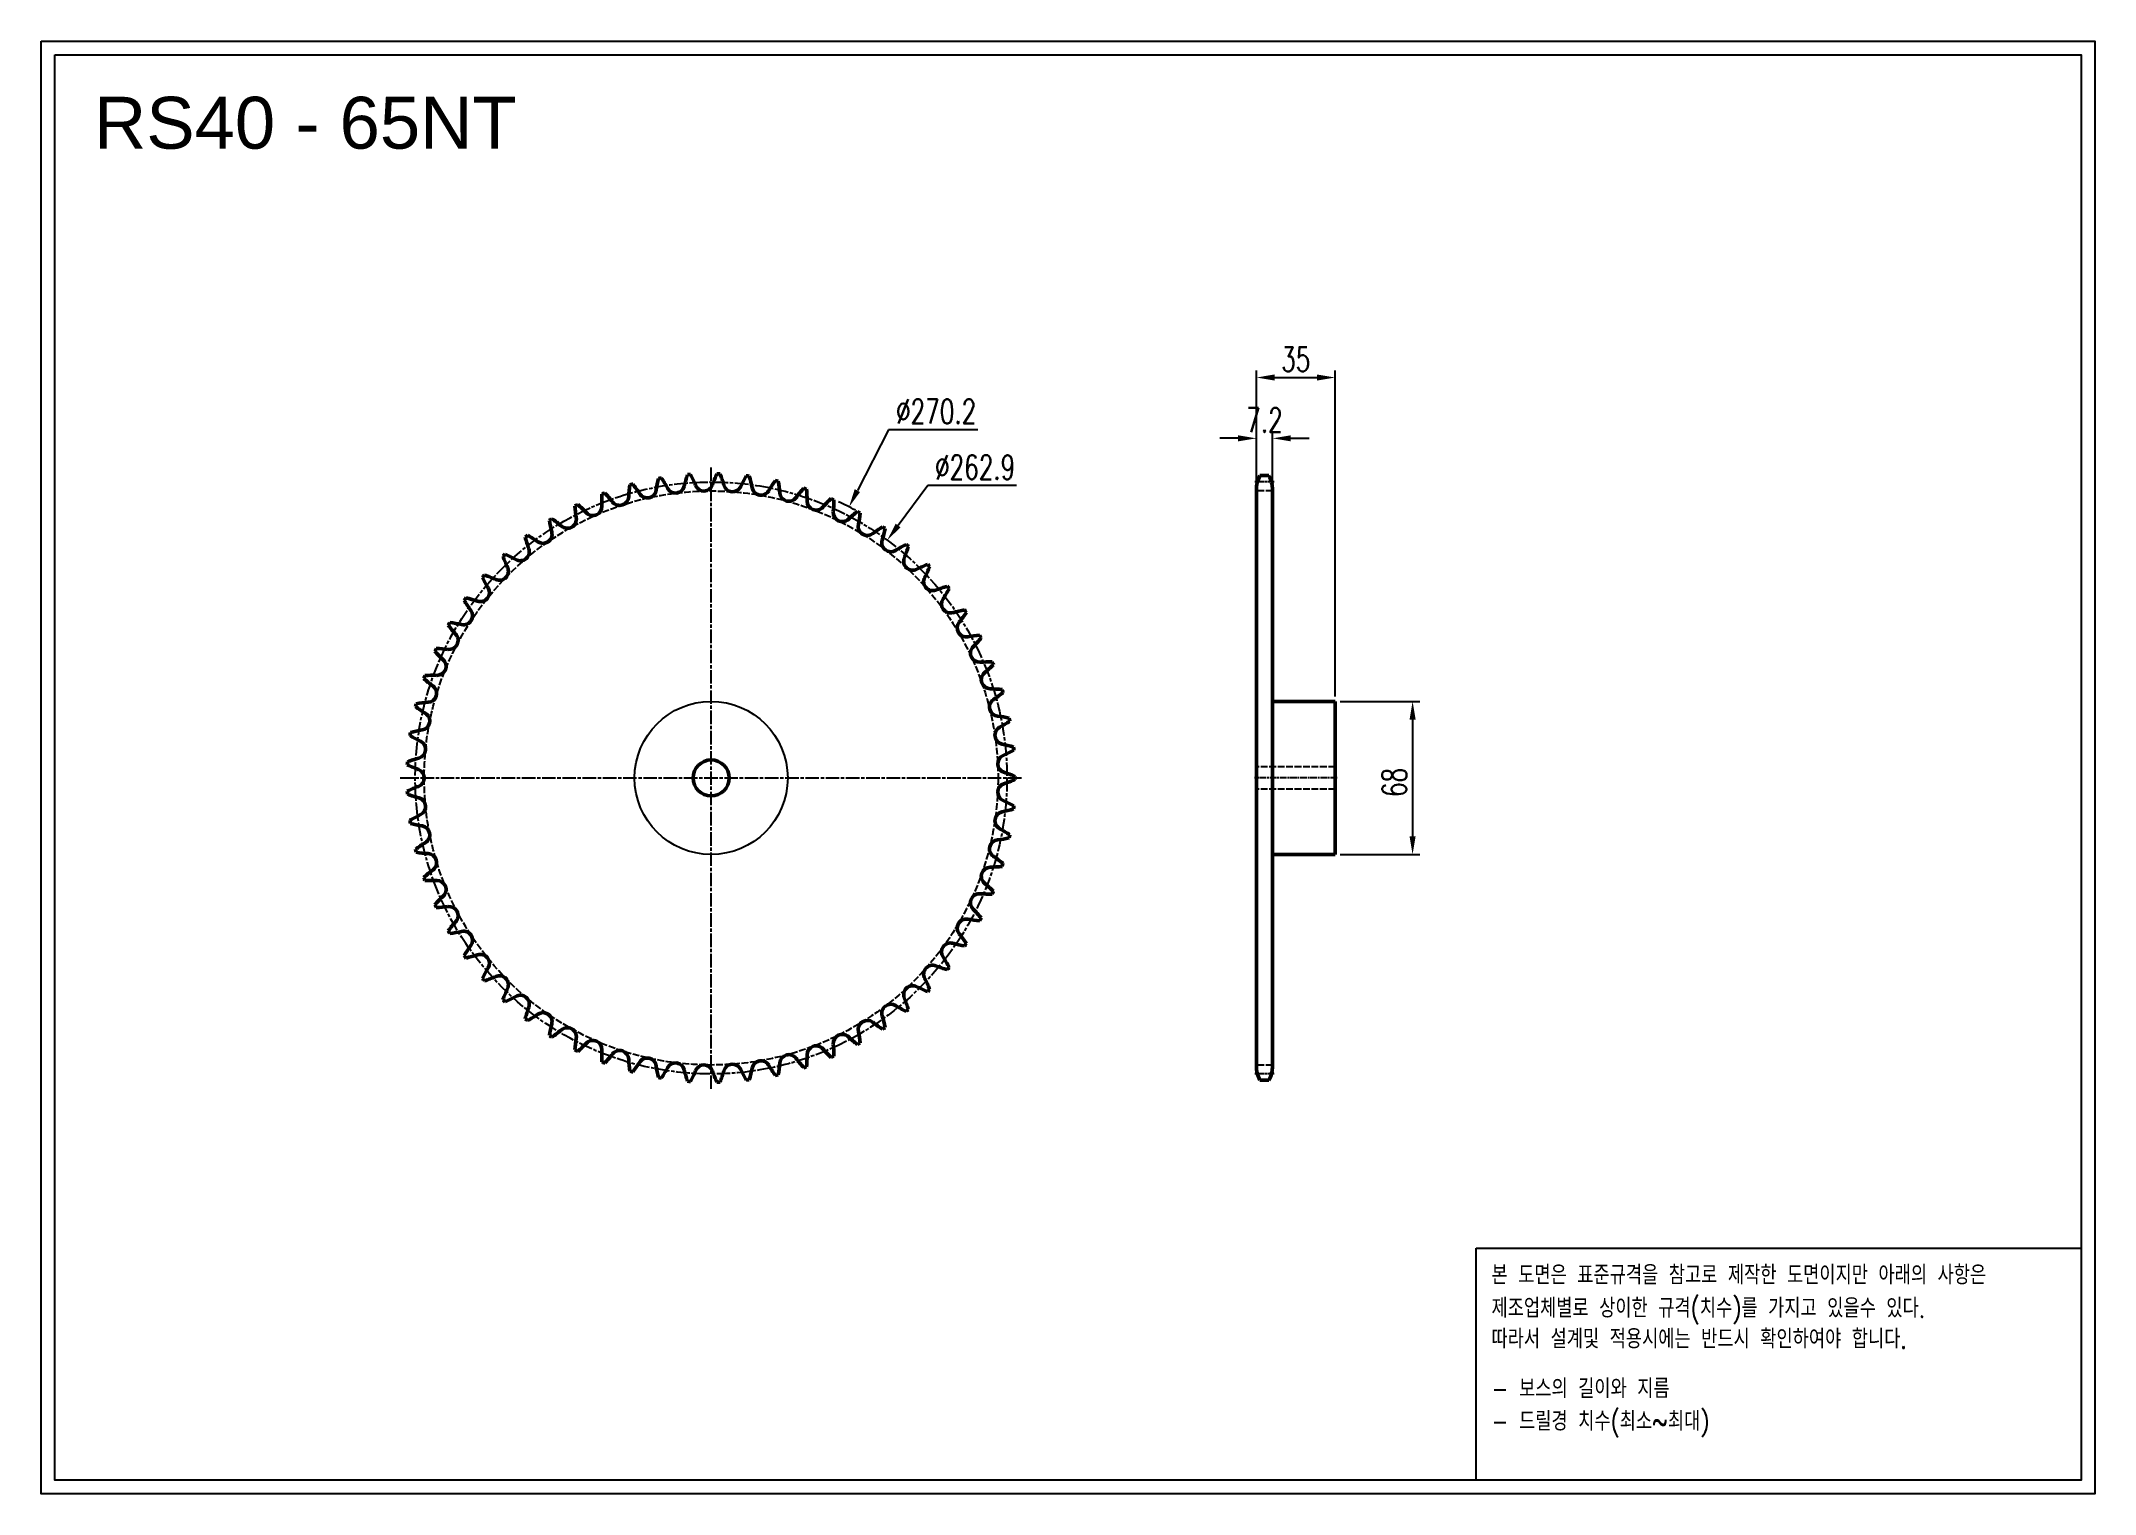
# Model space of a CAD drawing. Header units: millimetres. Extents: x -16129 to -15216, y 3585 to 4231.
import ezdxf

# ---------------------------------------------------------------- set-up
doc = ezdxf.new("R2010")
doc.units = ezdxf.units.MM
for name, pattern in [('AM_ISO02W050', [7.5, 6, -1.5]), ('AM_ISO02W050x2', [3.75, 3, -0.75]), ('AM_ISO08W050', [18, 12, -1.5, 3, -1.5]), ('AM_ISO08W050x2', [9, 6, -0.75, 1.5, -0.75])]:
    doc.linetypes.add(name, pattern=pattern)
for name, color, linetype, lineweight in [('AM_0N', 7, 'Continuous', 50), ('AM_3N', 6, 'AM_ISO02W050', 25), ('AM_7', 4, 'AM_ISO08W050', 25), ('AM_7N', 4, 'AM_ISO08W050', 25)]:
    doc.layers.add(name, color=color, linetype=linetype, lineweight=lineweight)
doc.layers.add('S-DIM', color=7, linetype='Continuous')
doc.styles.add('HAN', font='ROMANS.shx', dxfattribs={"width": 0.7, "bigfont": 'whgtxt.shx'})
doc.styles.add('HSG', font='SIMPLEX.shx', dxfattribs={"width": 0.7, "bigfont": 'HSG.shx'})
doc.styles.get("Standard").update_dxf_attribs({"font": 'arial.ttf'})
doc.dimstyles.new('APP23', dxfattribs={"dimscale": 4.5, "dimtxt": 2.4, "dimasz": 1.8, "dimexe": 0.7, "dimexo": 0.5, "dimgap": 0.6, "dimtad": 1, "dimtoh": 1, "dimdec": 1, "dimrnd": 0.01, "dimzin": 9, "dimdsep": 46, "dimtxsty": 'HSG', "dimcen": 0, "dimclrd": 1, "dimclre": 1, "dimclrt": 256, "dimazin": 2, "dimtp": 1, "dimtm": 1, "dimtfac": 0.5, "dimtdec": 1, "dimtix": 1, "dimtofl": 0, "dimtmove": 0, "dimatfit": 3, "dimfxl": 0, "dimtvp": 1, "dimtolj": 2, "dimlwd": -1, "dimlwe": -1, "dimarcsym": 0})

# ---------------------------------------------------------------- blocks, each defined once
blk = doc.blocks.new('*D1')
at = {"layer": 'Defpoints', "color": 0, "transparency": 16777216}
for p in [(-15769.6, 4023.75), (-15892.18, 3782.97)]:
    blk.add_point(p, dxfattribs=at)
at = {"layer": 'S-DIM', "color": 1, "transparency": 16777216}
for p, q in [((-15752.17, 4058), (-15765.93, 4030.97)), ((-15712.39, 4058), (-15752.17, 4058))]:
    blk.add_line(p, q, dxfattribs=at)
blk.add_arc((-15830.89, 3903.36), 135.09, 61.68495, 65.21909, dxfattribs=at)
blk.add_solid([(-15767.13, 4031.58), (-15764.73, 4030.35), (-15769.6, 4023.75)], dxfattribs=at)
at = {"layer": 'S-DIM', "transparency": 16777216, "insert": (-15730.93, 4066.1), "char_height": 10.8, "attachment_point": 5, "style": 'HSG'}
blk.add_mtext('\\A2;∅270.2', dxfattribs=at)
blk = doc.blocks.new('*D2')
at = {"layer": 'Defpoints', "color": 0, "transparency": 16777216}
for p in [(-15752.64, 4008.96), (-15909.14, 3797.75)]:
    blk.add_point(p, dxfattribs=at)
at = {"layer": 'S-DIM', "color": 1, "transparency": 16777216}
for p, q in [((-15734.68, 4033.21), (-15747.82, 4015.47)), ((-15695.26, 4033.21), (-15734.68, 4033.21))]:
    blk.add_line(p, q, dxfattribs=at)
blk.add_solid([(-15748.91, 4016.27), (-15746.74, 4014.67), (-15752.64, 4008.96)], dxfattribs=at)
at = {"layer": 'S-DIM', "transparency": 16777216, "insert": (-15713.62, 4041.31), "char_height": 10.8, "attachment_point": 5, "style": 'HSG'}
blk.add_mtext('\\A2;∅262.9', dxfattribs=at)
blk = doc.blocks.new('*D3')
at = {"layer": 'Defpoints', "color": 0, "transparency": 16777216}
for p in [(-15581.48, 4054.18), (-15588.68, 4030.82), (-15581.48, 4030.82)]:
    blk.add_point(p, dxfattribs=at)
at = {"layer": 'S-DIM', "color": 1, "transparency": 16777216}
for p, q in [((-15596.78, 4054.18), (-15604.88, 4054.18)), ((-15588.68, 4033.07), (-15588.68, 4057.33)), ((-15581.48, 4033.07), (-15581.48, 4057.33)), ((-15573.38, 4054.18), (-15565.28, 4054.18))]:
    blk.add_line(p, q, dxfattribs=at)
for points in [[(-15596.78, 4055.53), (-15596.78, 4052.83), (-15588.68, 4054.18)], [(-15573.38, 4055.53), (-15573.38, 4052.83), (-15581.48, 4054.18)]]:
    blk.add_solid(points, dxfattribs=at)
at = {"layer": 'S-DIM', "transparency": 16777216, "insert": (-15585.08, 4062.28), "char_height": 10.8, "attachment_point": 5, "style": 'HSG'}
blk.add_mtext('\\A2;7.2', dxfattribs=at)
blk = doc.blocks.new('*D4')
at = {"layer": 'Defpoints', "color": 0, "transparency": 16777216}
for p in [(-15553.68, 4081.18), (-15588.68, 4030.82), (-15553.68, 3937.36)]:
    blk.add_point(p, dxfattribs=at)
at = {"layer": 'S-DIM', "color": 1, "transparency": 16777216}
for p, q in [((-15588.68, 4033.07), (-15588.68, 4084.33)), ((-15580.58, 4081.18), (-15561.78, 4081.18)), ((-15553.68, 3939.61), (-15553.68, 4084.33))]:
    blk.add_line(p, q, dxfattribs=at)
for points in [[(-15580.58, 4082.53), (-15580.58, 4079.83), (-15588.68, 4081.18)], [(-15561.78, 4082.53), (-15561.78, 4079.83), (-15553.68, 4081.18)]]:
    blk.add_solid(points, dxfattribs=at)
at = {"layer": 'S-DIM', "transparency": 16777216, "insert": (-15571.18, 4089.28), "char_height": 10.8, "attachment_point": 5, "style": 'HSG'}
blk.add_mtext('\\A2;35', dxfattribs=at)
blk = doc.blocks.new('*D5')
at = {"layer": 'Defpoints', "color": 0, "transparency": 16777216}
for p in [(-15553.68, 3937.36), (-15553.68, 3869.36), (-15519.27, 3869.36)]:
    blk.add_point(p, dxfattribs=at)
at = {"layer": 'S-DIM', "color": 1, "transparency": 16777216}
for p, q in [((-15551.43, 3937.36), (-15516.12, 3937.36)), ((-15519.27, 3929.26), (-15519.27, 3877.46)), ((-15551.43, 3869.36), (-15516.12, 3869.36))]:
    blk.add_line(p, q, dxfattribs=at)
for points in [[(-15520.62, 3929.26), (-15517.92, 3929.26), (-15519.27, 3937.36)], [(-15520.62, 3877.46), (-15517.92, 3877.46), (-15519.27, 3869.36)]]:
    blk.add_solid(points, dxfattribs=at)
at = {"layer": 'S-DIM', "transparency": 16777216, "insert": (-15527.37, 3901.39), "char_height": 10.8, "attachment_point": 5, "rotation": 90, "style": 'HSG'}
blk.add_mtext('\\A2;68', dxfattribs=at)
blk = doc.blocks.new('notice1')
at = {"color": 4}
blk.add_lwpolyline([(-22142.12, 1735.9), (-22053.8, 1735.9), (-22053.8, 1702.07), (-22142.12, 1702.07)], close=True, dxfattribs=at)
at = {"color": 4, "style": 'HAN', "width": 0.8}
for s, p in [('본 도면은 표준규격을 참고로 제작한 도면이지만 아래의 사항은', (-22139.9, 1730.62)), ('제조업체별로 상이한 규격(치수)를 가지고 있을수 있다.', (-22139.9, 1725.78)), ('따라서 설계및 적용시에는 반드시 확인하여야 합니다.', (-22139.9, 1721.28)), ('- 보스의 길이와 지름', (-22139.9, 1714.03)), ('- 드릴경 치수(최소~최대)', (-22139.9, 1709.27))]:
    blk.add_text(s, height=2.7949, dxfattribs=at).set_placement(p)

msp = doc.modelspace()

# ---------------------------------------------------------------- linework, layer by layer
for points in [[(-16128.56, 4230.57), (-15216.16, 4230.57), (-15216.16, 3585.44), (-16128.56, 3585.44)], [(-16122.41, 4224.43), (-15222.3, 4224.43), (-15222.3, 3591.59), (-16122.41, 3591.59)]]:
    msp.add_lwpolyline(points, close=True)
at = {"color": 3}
msp.add_circle((-15830.89, 3903.36), 34, dxfattribs=at)
at = {"layer": 'AM_0N'}
for p, q in [((-15587.07, 4037.6), (-15583.1, 4037.6)), ((-15588.68, 4031.2), (-15588.68, 3775.52)), ((-15581.48, 4031.2), (-15581.48, 3775.52)), ((-15581.48, 3937.36), (-15553.68, 3937.36)), ((-15553.68, 3937.36), (-15553.68, 3869.36)), ((-15581.48, 3869.36), (-15553.68, 3869.36)), ((-15587.07, 3769.12), (-15583.1, 3769.12))]:
    msp.add_line(p, q, dxfattribs=at)
msp.add_circle((-15830.89, 3903.36), 8, dxfattribs=at)
for centre, radius, start, end in [((-15803.66, 4025.21), 63.92, 172.52313, 177.30769), ((-15830.89, 3903.36), 135.09, 104.94261, 105.51893), ((-15916.13, 3994.58), 63.92, 33.15385, 37.93841), ((-15792.03, 4022.01), 63.92, 166.98467, 171.76923), ((-15830.89, 3903.36), 135.09, 99.40415, 99.98047), ((-15906.93, 4002.38), 63.92, 27.61538, 32.39995), ((-15846.74, 4033.87), 4.01, 207.61538, 346.23077), ((-15780.76, 4017.7), 63.92, 161.44621, 166.23077), ((-15830.89, 3903.36), 135.09, 93.86569, 94.44201), ((-15897.02, 4009.26), 63.92, 22.07692, 26.86148), ((-15834.07, 4034.79), 4.01, 202.07692, 340.69231), ((-15769.96, 4012.33), 63.92, 155.90775, 160.69231), ((-15830.89, 3903.36), 135.09, 88.32722, 88.90354), ((-15886.49, 4015.15), 63.92, 16.53846, 21.32302), ((-15821.37, 4034.49), 4.01, 196.53846, 335.15385), ((-15759.72, 4005.94), 63.92, 150.36928, 155.15385), ((-15830.89, 3903.36), 135.09, 82.78876, 83.36508), ((-15875.44, 4019.99), 63.92, 11, 15.78456), ((-15750.15, 3998.59), 63.92, 144.83082, 149.61538), ((-15830.89, 3903.36), 135.09, 77.2503, 77.82662), ((-15863.98, 4023.75), 63.92, 5.46154, 10.2461), ((-15575.18, 4031.2), 13.5, 151.70092, 180), ((-15594.98, 4031.2), 13.5, 0, 28.29908), ((-15830.89, 3903.36), 135.09, 116.01953, 116.59585), ((-15827.58, 4028.17), 63.92, 183.60005, 188.38462), ((-15932.07, 3976.51), 63.92, 44.23077, 49.01533), ((-15883.4, 4023.89), 4.01, 224.23077, 2.84615), ((-15815.55, 4027.27), 63.92, 178.06159, 182.84615), ((-15830.89, 3903.36), 135.09, 110.48107, 111.05739), ((-15924.54, 3985.93), 63.92, 38.69231, 43.47687), ((-15871.52, 4028.4), 4.01, 218.69231, 357.30769), ((-15859.26, 4031.73), 4.01, 213.15385, 351.76923), ((-15808.76, 4032.96), 4.01, 191, 329.61538), ((-15796.35, 4030.21), 4.01, 185.46154, 324.07692), ((-15741.34, 3990.36), 63.92, 139.29236, 144.07692), ((-15830.89, 3903.36), 135.09, 71.71184, 72.28816), ((-15852.2, 4026.38), 63.92, 359.92308, 4.70764), ((-15784.27, 4026.29), 4.01, 179.92308, 318.53846), ((-15733.36, 3981.31), 63.92, 133.7539, 138.53846), ((-15830.89, 3903.36), 135.09, 66.17338, 66.7497), ((-15840.23, 4027.86), 63.92, 354.38462, 359.16918), ((-15830.89, 3903.36), 135.09, 121.55799, 122.13431), ((-15839.64, 4027.9), 63.92, 189.13852, 193.92308), ((-15938.66, 3966.4), 63.92, 49.76923, 54.55379), ((-15894.78, 4018.26), 4.01, 229.76923, 8.38462), ((-15772.62, 4021.21), 4.01, 174.38462, 313), ((-15726.29, 3971.53), 63.92, 128.21544, 133), ((-15830.89, 3903.36), 135.09, 60.63492, 61.21124), ((-15761.52, 4015.04), 4.01, 168.84615, 307.46154), ((-15828.17, 4028.18), 63.92, 348.84615, 353.63072), ((-15720.2, 3961.12), 63.92, 122.67698, 127.46154), ((-15830.89, 3903.36), 135.09, 55.09646, 55.67278), ((-15830.89, 3903.36), 135.09, 127.09646, 127.67278), ((-15851.62, 4026.48), 63.92, 194.67698, 199.46154), ((-15944.24, 3955.7), 63.92, 55.30769, 60.09225), ((-15905.58, 4011.56), 4.01, 235.30769, 13.92308), ((-15751.06, 4007.82), 4.01, 163.30769, 301.92308), ((-15816.13, 4027.34), 63.92, 343.30769, 348.09225), ((-15715.14, 3950.17), 63.92, 117.13852, 121.92308), ((-15804.24, 4025.33), 63.92, 337.76923, 342.55379), ((-15830.89, 3903.36), 135.09, 49.55799, 50.13431), ((-15924.97, 3995.19), 4.01, 246.38462, 25), ((-15830.89, 3903.36), 135.09, 132.63492, 133.21124), ((-15863.4, 4023.9), 63.92, 200.21544, 205), ((-15948.76, 3944.52), 63.92, 60.84615, 65.63072), ((-15915.67, 4003.85), 4.01, 240.84615, 19.46154), ((-15741.35, 3999.63), 4.01, 157.76923, 296.38462), ((-15711.17, 3938.78), 63.92, 111.60005, 116.38462), ((-15792.59, 4022.19), 63.92, 332.23077, 337.01533), ((-15830.89, 3903.36), 135.09, 44.01953, 44.59585), ((-15933.4, 3985.69), 4.01, 251.92308, 30.53846), ((-15830.89, 3903.36), 135.09, 138.17338, 138.7497), ((-15874.89, 4020.2), 63.92, 205.7539, 210.53846), ((-15952.19, 3932.95), 63.92, 66.38462, 71.16918), ((-15732.48, 3990.54), 4.01, 152.23077, 290.84615), ((-15708.31, 3927.06), 63.92, 106.06159, 110.84615), ((-15781.3, 4017.94), 63.92, 326.69231, 331.47687), ((-15830.89, 3903.36), 135.09, 38.48107, 39.05739), ((-15830.89, 3903.36), 135.09, 143.71184, 144.28816), ((-15885.96, 4015.41), 63.92, 211.29236, 216.07692), ((-15954.48, 3921.11), 63.92, 71.92308, 76.70764), ((-15724.53, 3980.64), 4.01, 146.69231, 285.30769), ((-15830.89, 3903.36), 135.09, 149.2503, 149.82662), ((-15896.52, 4009.57), 63.92, 216.83082, 221.61538), ((-15955.61, 3909.09), 63.92, 77.46154, 82.2461), ((-15940.86, 3975.41), 4.01, 257.46154, 36.07692), ((-15706.59, 3915.11), 63.92, 100.52313, 105.30769), ((-15717.56, 3970.01), 4.01, 141.15385, 279.76923), ((-15770.47, 4012.62), 63.92, 321.15385, 325.93841), ((-15830.89, 3903.36), 135.09, 32.94261, 33.51893), ((-15830.89, 3903.36), 135.09, 154.78876, 155.36508), ((-15955.58, 3897.03), 63.92, 83, 87.78456), ((-15947.3, 3964.46), 4.01, 263, 41.61538), ((-15706.04, 3903.06), 63.92, 94.98467, 99.76923), ((-15711.66, 3958.76), 4.01, 135.61538, 274.23077), ((-15760.21, 4006.28), 63.92, 315.61538, 320.39995), ((-15830.89, 3903.36), 135.09, 27.40415, 27.98047), ((-15906.46, 4002.74), 63.92, 222.36928, 227.15385), ((-15952.66, 3952.94), 4.01, 268.53846, 47.15385), ((-15706.65, 3891.01), 63.92, 89.44621, 94.23077), ((-15750.61, 3998.98), 63.92, 310.07692, 314.86148), ((-15830.89, 3903.36), 135.09, 21.86569, 22.44201), ((-15830.89, 3903.36), 135.09, 160.32722, 160.90354), ((-15915.7, 3994.99), 63.92, 227.90775, 232.69231), ((-15954.39, 3885.03), 63.92, 88.53846, 93.32302), ((-15956.87, 3940.95), 4.01, 274.07692, 52.69231), ((-15706.87, 3947), 4.01, 130.07692, 268.69231), ((-15708.42, 3879.08), 63.92, 83.90775, 88.69231), ((-15830.89, 3903.36), 135.09, 16.32722, 16.90354), ((-15830.89, 3903.36), 135.09, 165.86569, 166.44201), ((-15924.15, 3986.37), 63.92, 233.44621, 238.23077), ((-15952.04, 3873.19), 63.92, 94.07692, 98.86148), ((-15703.24, 3934.82), 4.01, 124.53846, 263.15385), ((-15741.75, 3990.78), 63.92, 304.53846, 309.32302), ((-15830.89, 3903.36), 135.09, 171.40415, 171.98047), ((-15948.57, 3861.64), 63.92, 99.61538, 104.39995), ((-15959.91, 3928.62), 4.01, 279.61538, 58.23077), ((-15700.8, 3922.35), 4.01, 119, 257.61538), ((-15711.34, 3867.37), 63.92, 78.36928, 83.15385), ((-15733.73, 3981.77), 63.92, 299, 303.78456), ((-15830.89, 3903.36), 135.09, 10.78876, 11.36508), ((-15931.72, 3976.98), 63.92, 238.98467, 243.76923), ((-15961.75, 3916.05), 4.01, 285.15385, 63.76923), ((-15715.37, 3856), 63.92, 72.83082, 77.61538), ((-15726.62, 3972.03), 63.92, 293.46154, 298.2461), ((-15830.89, 3903.36), 135.09, 5.2503, 5.82662), ((-15830.89, 3903.36), 135.09, 176.94261, 177.51893), ((-15938.36, 3966.91), 63.92, 244.52313, 249.30769), ((-15943.99, 3850.48), 63.92, 105.15385, 109.93841), ((-15962.36, 3903.36), 4.01, 290.69231, 69.30769), ((-15699.57, 3909.71), 4.01, 113.46154, 252.07692), ((-15720.48, 3845.07), 63.92, 67.29236, 72.07692), ((-15938.36, 3839.81), 63.92, 110.69231, 115.47687), ((-15830.89, 3903.36), 135.09, 182.48107, 183.05739), ((-15943.99, 3956.24), 63.92, 250.06159, 254.84615), ((-15699.57, 3897.01), 4.01, 107.92308, 246.53846), ((-15720.48, 3961.64), 63.92, 287.92308, 292.70764), ((-15830.89, 3903.36), 135.09, 359.71184, 0.28816), ((-15931.72, 3829.73), 63.92, 116.23077, 121.01533), ((-15961.75, 3890.67), 4.01, 296.23077, 74.84615), ((-15700.8, 3884.36), 4.01, 102.38462, 241), ((-15715.37, 3950.71), 63.92, 282.38462, 287.16918), ((-15726.62, 3834.69), 63.92, 61.7539, 66.53846), ((-15830.89, 3903.36), 135.09, 354.17338, 354.7497), ((-15830.89, 3903.36), 135.09, 188.01953, 188.59585), ((-15948.57, 3945.08), 63.92, 255.60005, 260.38462), ((-15959.91, 3878.1), 4.01, 301.76923, 80.38462), ((-15733.73, 3824.95), 63.92, 56.21544, 61), ((-15830.89, 3903.36), 135.09, 348.63492, 349.21124), ((-15924.15, 3820.34), 63.92, 121.76923, 126.55379), ((-15830.89, 3903.36), 135.09, 193.55799, 194.13431), ((-15952.04, 3933.53), 63.92, 261.13852, 265.92308), ((-15956.87, 3865.76), 4.01, 307.30769, 85.92308), ((-15703.24, 3871.89), 4.01, 96.84615, 235.46154), ((-15741.75, 3815.94), 63.92, 50.67698, 55.46154), ((-15711.34, 3939.34), 63.92, 276.84615, 281.63072), ((-15915.7, 3811.73), 63.92, 127.30769, 132.09225), ((-15706.87, 3859.72), 4.01, 91.30769, 229.92308), ((-15708.42, 3927.64), 63.92, 271.30769, 276.09225), ((-15830.89, 3903.36), 135.09, 343.09646, 343.67278), ((-15830.89, 3903.36), 135.09, 199.09646, 199.67278), ((-15954.39, 3921.69), 63.92, 266.67698, 271.46154), ((-15906.46, 3803.97), 63.92, 132.84615, 137.63072), ((-15952.66, 3853.78), 4.01, 312.84615, 91.46154), ((-15711.66, 3847.96), 4.01, 85.76923, 224.38462), ((-15706.65, 3915.7), 63.92, 265.76923, 270.55379), ((-15750.61, 3807.74), 63.92, 45.13852, 49.92308), ((-15830.89, 3903.36), 135.09, 337.55799, 338.13431), ((-15830.89, 3903.36), 135.09, 204.63492, 205.21124), ((-15955.58, 3909.69), 63.92, 272.21544, 277), ((-15947.3, 3842.26), 4.01, 318.38462, 97), ((-15760.21, 3800.44), 63.92, 39.60005, 44.38462), ((-15896.52, 3797.14), 63.92, 138.38462, 143.16918), ((-15830.89, 3903.36), 135.09, 210.17338, 210.7497), ((-15955.61, 3897.62), 63.92, 277.7539, 282.53846), ((-15940.86, 3831.31), 4.01, 323.92308, 102.53846), ((-15717.56, 3836.71), 4.01, 80.23077, 218.84615), ((-15770.47, 3794.1), 63.92, 34.06159, 38.84615), ((-15706.04, 3903.65), 63.92, 260.23077, 265.01533), ((-15830.89, 3903.36), 135.09, 332.01953, 332.59585), ((-15885.96, 3791.31), 63.92, 143.92308, 148.70764), ((-15830.89, 3903.36), 135.09, 215.71184, 216.28816), ((-15954.48, 3885.61), 63.92, 283.29236, 288.07692), ((-15933.4, 3821.03), 4.01, 329.46154, 108.07692), ((-15724.53, 3826.08), 4.01, 74.69231, 213.30769), ((-15781.3, 3788.78), 63.92, 28.52313, 33.30769), ((-15706.59, 3891.6), 63.92, 254.69231, 259.47687), ((-15830.89, 3903.36), 135.09, 326.48107, 327.05739), ((-15874.89, 3786.51), 63.92, 149.46154, 154.2461), ((-15830.89, 3903.36), 135.09, 221.2503, 221.82662), ((-15952.19, 3873.77), 63.92, 288.83082, 293.61538), ((-15924.97, 3811.52), 4.01, 335, 113.61538), ((-15732.48, 3816.18), 4.01, 69.15385, 207.76923), ((-15792.59, 3784.52), 63.92, 22.98467, 27.76923), ((-15708.31, 3879.66), 63.92, 249.15385, 253.93841), ((-15830.89, 3903.36), 135.09, 320.94261, 321.51893), ((-15863.4, 3782.81), 63.92, 155, 159.78456), ((-15830.89, 3903.36), 135.09, 226.78876, 227.36508), ((-15948.76, 3862.2), 63.92, 294.36928, 299.15385), ((-15915.67, 3802.87), 4.01, 340.53846, 119.15385), ((-15741.35, 3807.08), 4.01, 63.61538, 202.23077), ((-15804.24, 3781.38), 63.92, 17.44621, 22.23077), ((-15711.17, 3867.94), 63.92, 243.61538, 248.39995), ((-15830.89, 3903.36), 135.09, 315.40415, 315.98047), ((-15851.62, 3780.24), 63.92, 160.53846, 165.32302), ((-15830.89, 3903.36), 135.09, 232.32722, 232.90354), ((-15944.24, 3851.01), 63.92, 299.90775, 304.69231), ((-15905.58, 3795.16), 4.01, 346.07692, 124.69231), ((-15761.52, 3791.68), 4.01, 52.53846, 191.15385), ((-15751.06, 3798.89), 4.01, 58.07692, 196.69231), ((-15816.13, 3779.38), 63.92, 11.90775, 16.69231), ((-15715.14, 3856.55), 63.92, 238.07692, 242.86148), ((-15830.89, 3903.36), 135.09, 309.86569, 310.44201), ((-15839.64, 3778.81), 63.92, 166.07692, 170.86148), ((-15830.89, 3903.36), 135.09, 237.86569, 238.44201), ((-15938.66, 3840.32), 63.92, 305.44621, 310.23077), ((-15894.78, 3788.45), 4.01, 351.61538, 130.23077), ((-15827.58, 3778.55), 63.92, 171.61538, 176.39995), ((-15883.4, 3782.82), 4.01, 357.15385, 135.76923), ((-15772.62, 3785.5), 4.01, 47, 185.61538), ((-15726.29, 3835.19), 63.92, 227, 231.78456), ((-15828.17, 3778.53), 63.92, 6.36928, 11.15385), ((-15720.2, 3845.6), 63.92, 232.53846, 237.32302), ((-15830.89, 3903.36), 135.09, 304.32722, 304.90354), ((-15830.89, 3903.36), 135.09, 243.40415, 243.98047), ((-15932.07, 3830.21), 63.92, 310.98467, 315.76923), ((-15815.55, 3779.45), 63.92, 177.15385, 181.93841), ((-15924.54, 3820.79), 63.92, 316.52313, 321.30769), ((-15871.52, 3778.32), 4.01, 2.69231, 141.30769), ((-15803.66, 3781.51), 63.92, 182.69231, 187.47687), ((-15859.26, 3774.98), 4.01, 8.23077, 146.84615), ((-15808.76, 3773.76), 4.01, 30.38462, 169), ((-15796.35, 3776.5), 4.01, 35.92308, 174.53846), ((-15741.34, 3816.36), 63.92, 215.92308, 220.70764), ((-15852.2, 3780.34), 63.92, 355.29236, 0.07692), ((-15784.27, 3780.43), 4.01, 41.46154, 180.07692), ((-15733.36, 3825.41), 63.92, 221.46154, 226.2461), ((-15830.89, 3903.36), 135.09, 293.2503, 293.82662), ((-15840.23, 3778.85), 63.92, 0.83082, 5.61538), ((-15830.89, 3903.36), 135.09, 298.78876, 299.36508), ((-15830.89, 3903.36), 135.09, 248.94261, 249.51893), ((-15830.89, 3903.36), 135.09, 254.48107, 255.05739), ((-15916.13, 3812.13), 63.92, 322.06159, 326.84615), ((-15792.03, 3784.71), 63.92, 188.23077, 193.01533), ((-15830.89, 3903.36), 135.09, 260.01953, 260.59585), ((-15906.93, 3804.33), 63.92, 327.60005, 332.38462), ((-15846.74, 3772.84), 4.01, 13.76923, 152.38462), ((-15780.76, 3789.01), 63.92, 193.76923, 198.55379), ((-15830.89, 3903.36), 135.09, 265.55799, 266.13431), ((-15897.02, 3797.46), 63.92, 333.13852, 337.92308), ((-15834.07, 3771.92), 4.01, 19.30769, 157.92308), ((-15769.96, 3794.38), 63.92, 199.30769, 204.09225), ((-15830.89, 3903.36), 135.09, 271.09646, 271.67278), ((-15886.49, 3791.57), 63.92, 338.67698, 343.46154), ((-15821.37, 3772.23), 4.01, 24.84615, 163.46154), ((-15759.72, 3800.77), 63.92, 204.84615, 209.63072), ((-15830.89, 3903.36), 135.09, 276.63492, 277.21124), ((-15875.44, 3786.72), 63.92, 344.21544, 349), ((-15750.15, 3808.12), 63.92, 210.38462, 215.16918), ((-15830.89, 3903.36), 135.09, 282.17338, 282.7497), ((-15863.98, 3782.97), 63.92, 349.7539, 354.53846), ((-15830.89, 3903.36), 135.09, 287.71184, 288.28816), ((-15575.18, 3775.52), 13.5, 180, 208.29908), ((-15594.98, 3775.52), 13.5, 331.70092, 0)]:
    msp.add_arc(centre, radius, start, end, dxfattribs=at)
at = {"layer": 'AM_3N', "linetype": 'AM_ISO02W050x2'}
for p, q in [((-15581.48, 4030.82), (-15588.68, 4030.82)), ((-15581.48, 3775.9), (-15588.68, 3775.9))]:
    msp.add_line(p, q, dxfattribs=at)
at = {"layer": 'AM_3N', "color": 2, "linetype": 'AM_ISO02W050x2'}
for p, q in [((-15553.68, 3908.36), (-15588.68, 3908.36)), ((-15553.68, 3898.36), (-15588.68, 3898.36))]:
    msp.add_line(p, q, dxfattribs=at)
at = {"layer": 'AM_3N', "linetype": 'AM_ISO02W050x2'}
msp.add_circle((-15830.89, 3903.36), 127.46, dxfattribs=at)
at = {"layer": 'AM_7', "linetype": 'AM_ISO08W050x2'}
msp.add_circle((-15830.89, 3903.36), 131.43, dxfattribs=at)
at = {"layer": 'AM_7N', "linetype": 'AM_ISO08W050x2'}
for p, q in [((-15830.89, 3765.27), (-15830.89, 4041.45)), ((-15968.98, 3903.36), (-15692.8, 3903.36))]:
    msp.add_line(p, q, dxfattribs=at)
at = {"layer": 'AM_7N', "linetype": 'AM_ISO08W050x2', "ltscale": 0.5}
for p, q in [((-15580.72, 4034.79), (-15589.45, 4034.79)), ((-15552.75, 3903.36), (-15589.45, 3903.36)), ((-15580.72, 3771.92), (-15589.45, 3771.92))]:
    msp.add_line(p, q, dxfattribs=at)

# ---------------------------------------------------------------- block references
at = {"xscale": 3.042, "yscale": 3.042, "zscale": 3.042}
msp.add_blockref('notice1', (51865.35, -1586.1), dxfattribs=at)

# ---------------------------------------------------------------- texts
msp.add_text('RS40 - 65NT', height=23.0404).set_placement((-16105.06, 4182.8))

# ---------------------------------------------------------------- dimensions: what is measured, and where the dimension line sits
at = {"layer": 'S-DIM'}
dim = msp.add_linear_dim(base=(-15553.68, 4081.18), p1=(-15588.68, 4030.82), p2=(-15553.68, 3937.36), dimstyle='APP23', dxfattribs=at)
dim.commit()
dim.dimension.update_dxf_attribs({"geometry": '*D4', "text_midpoint": (-15571.18, 4089.28)})
at = {"layer": 'S-DIM', "color": 3}
for p1, p2, picture, middle in [((-15892.18, 3782.97), (-15769.6, 4023.75), '*D1', (-15730.93, 4058)), ((-15909.14, 3797.75), (-15752.64, 4008.96), '*D2', (-15713.62, 4033.21))]:
    dim = msp.add_diameter_dim_2p(p1=p1, p2=p2, dimstyle='APP23', dxfattribs=at)
    dim.commit()
    dim.dimension.update_dxf_attribs({"geometry": picture, "text_midpoint": middle, "dimtype": 131})
at = {"layer": 'S-DIM'}
dim = msp.add_linear_dim(base=(-15581.48, 4054.18), p1=(-15588.68, 4030.82), p2=(-15581.48, 4030.82), dimstyle='APP23', dxfattribs=at)
dim.commit()
dim.dimension.update_dxf_attribs({"geometry": '*D3', "text_midpoint": (-15585.08, 4054.18), "dimtype": 128})
dim = msp.add_linear_dim(base=(-15519.27, 3869.36), p1=(-15553.68, 3937.36), p2=(-15553.68, 3869.36), angle=90, dimstyle='APP23', dxfattribs=at)
dim.commit()
dim.dimension.update_dxf_attribs({"geometry": '*D5', "text_midpoint": (-15519.27, 3901.39), "dimtype": 128})

doc.saveas('drawing.dxf')
